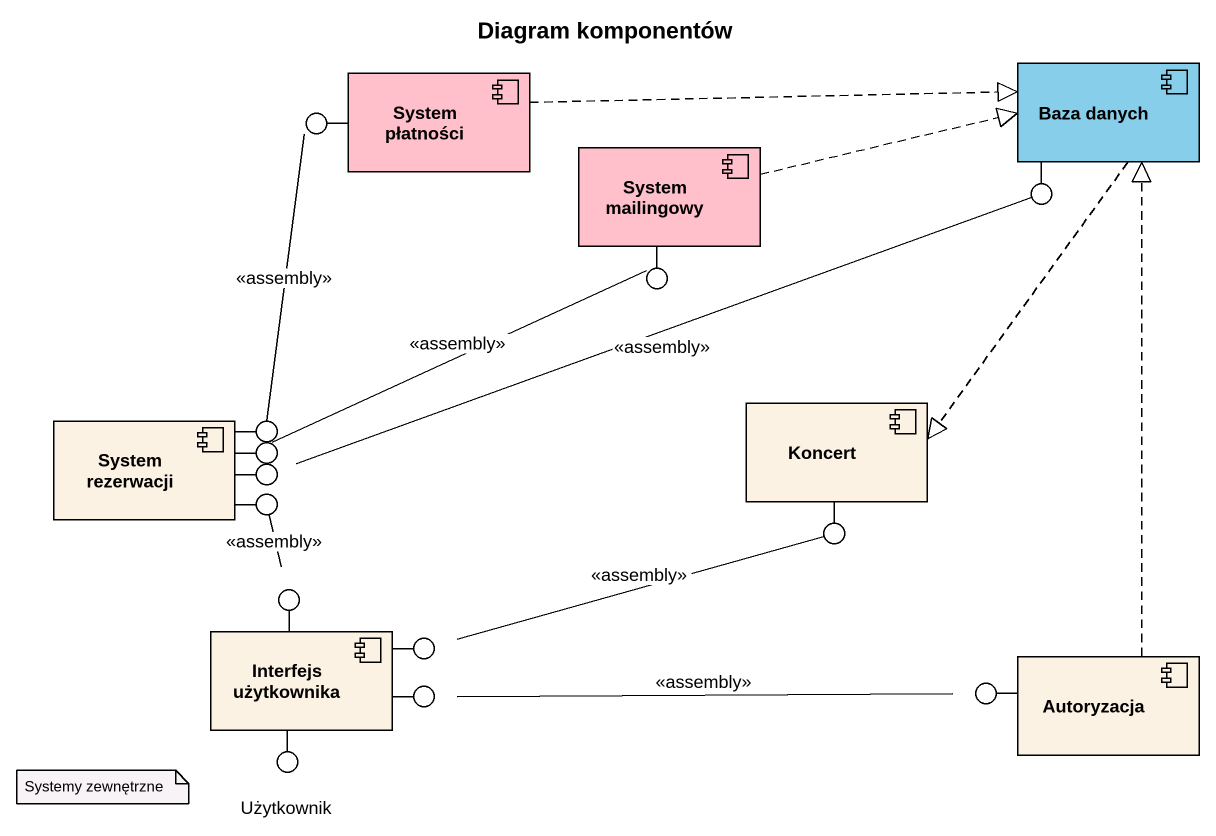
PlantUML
@startuml
title Diagram komponentów
() " " as lollipop1
component "System płatności" as System_płatności #FFC0CB
component "Baza danych" as Baza_danych #87CEEB
component "System mailingowy" as System_mailingowy #FFC0CB
() " " as lollipop2
() " " as lollipop3
component Koncert
component "System rezerwacji" as System_rezerwacji
() " " as lollipop4
() " " as lollipop5
() " " as lollipop6
() " " as lollipop7
() " " as lollipop8
() " " as lollipop9
component "Interfejs użytkownika" as Interfejs_użytkownika
() " " as lollipop10
() " " as lollipop11
() " " as lollipop12
component Autoryzacja
() Użytkownik
System_płatności -left- lollipop1
Baza_danych -- lollipop2
System_mailingowy -- lollipop3
System_rezerwacji -right- lollipop4
System_rezerwacji -right- lollipop5
System_rezerwacji -right- lollipop6
System_rezerwacji -right- lollipop7
Interfejs_użytkownika -up- lollipop8
Koncert -- lollipop9
Interfejs_użytkownika -right- lollipop10
Interfejs_użytkownika -right- lollipop11
Autoryzacja -left- lollipop12
Interfejs_użytkownika -- Użytkownik
System_płatności .right.|> Baza_danych
Baza_danych ..|> Koncert
System_mailingowy .right.|> Baza_danych
lollipop4 -up- lollipop1 : <<assembly>>
lollipop5 -right- lollipop3 : <<assembly>>
lollipop6 -right- lollipop2 : <<assembly>>
lollipop8 -up- lollipop7 : <<assembly>>
lollipop10 -right- lollipop9 : <<assembly>>
lollipop11 -right- lollipop12 : <<assembly>>
Autoryzacja .up.|> Baza_danych
note as N1
  Systemy zewnętrzne
end note
@enduml
